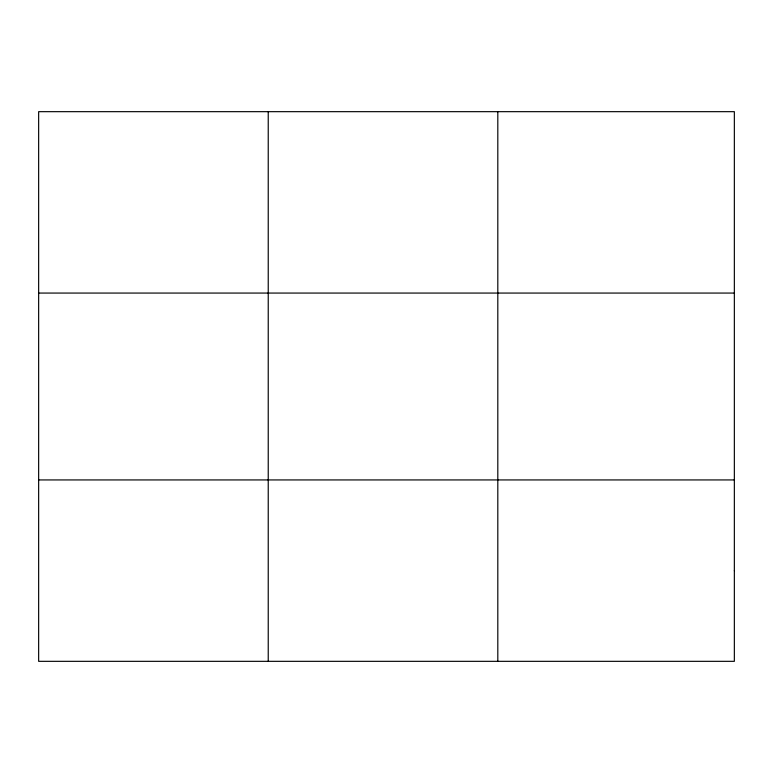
<?xml version="1.0" encoding="UTF-8"?>
<svg xmlns="http://www.w3.org/2000/svg" width="773" height="773" viewBox="0 0 773 773"><rect width="100%" height="100%" fill="white"/><g stroke="black" fill="none" stroke-linecap="round" stroke-linejoin="round"><path stroke-width="1.16" d="M268.231 111.67L268.231 661.33M497.812 111.67L497.812 661.33M38.65 293.064L734.35 293.064M38.65 479.936L734.35 479.936M734.35 570.638L734.35 661.33L38.65 661.33L38.65 111.67L734.35 111.67L734.35 570.638"/></g></svg>
